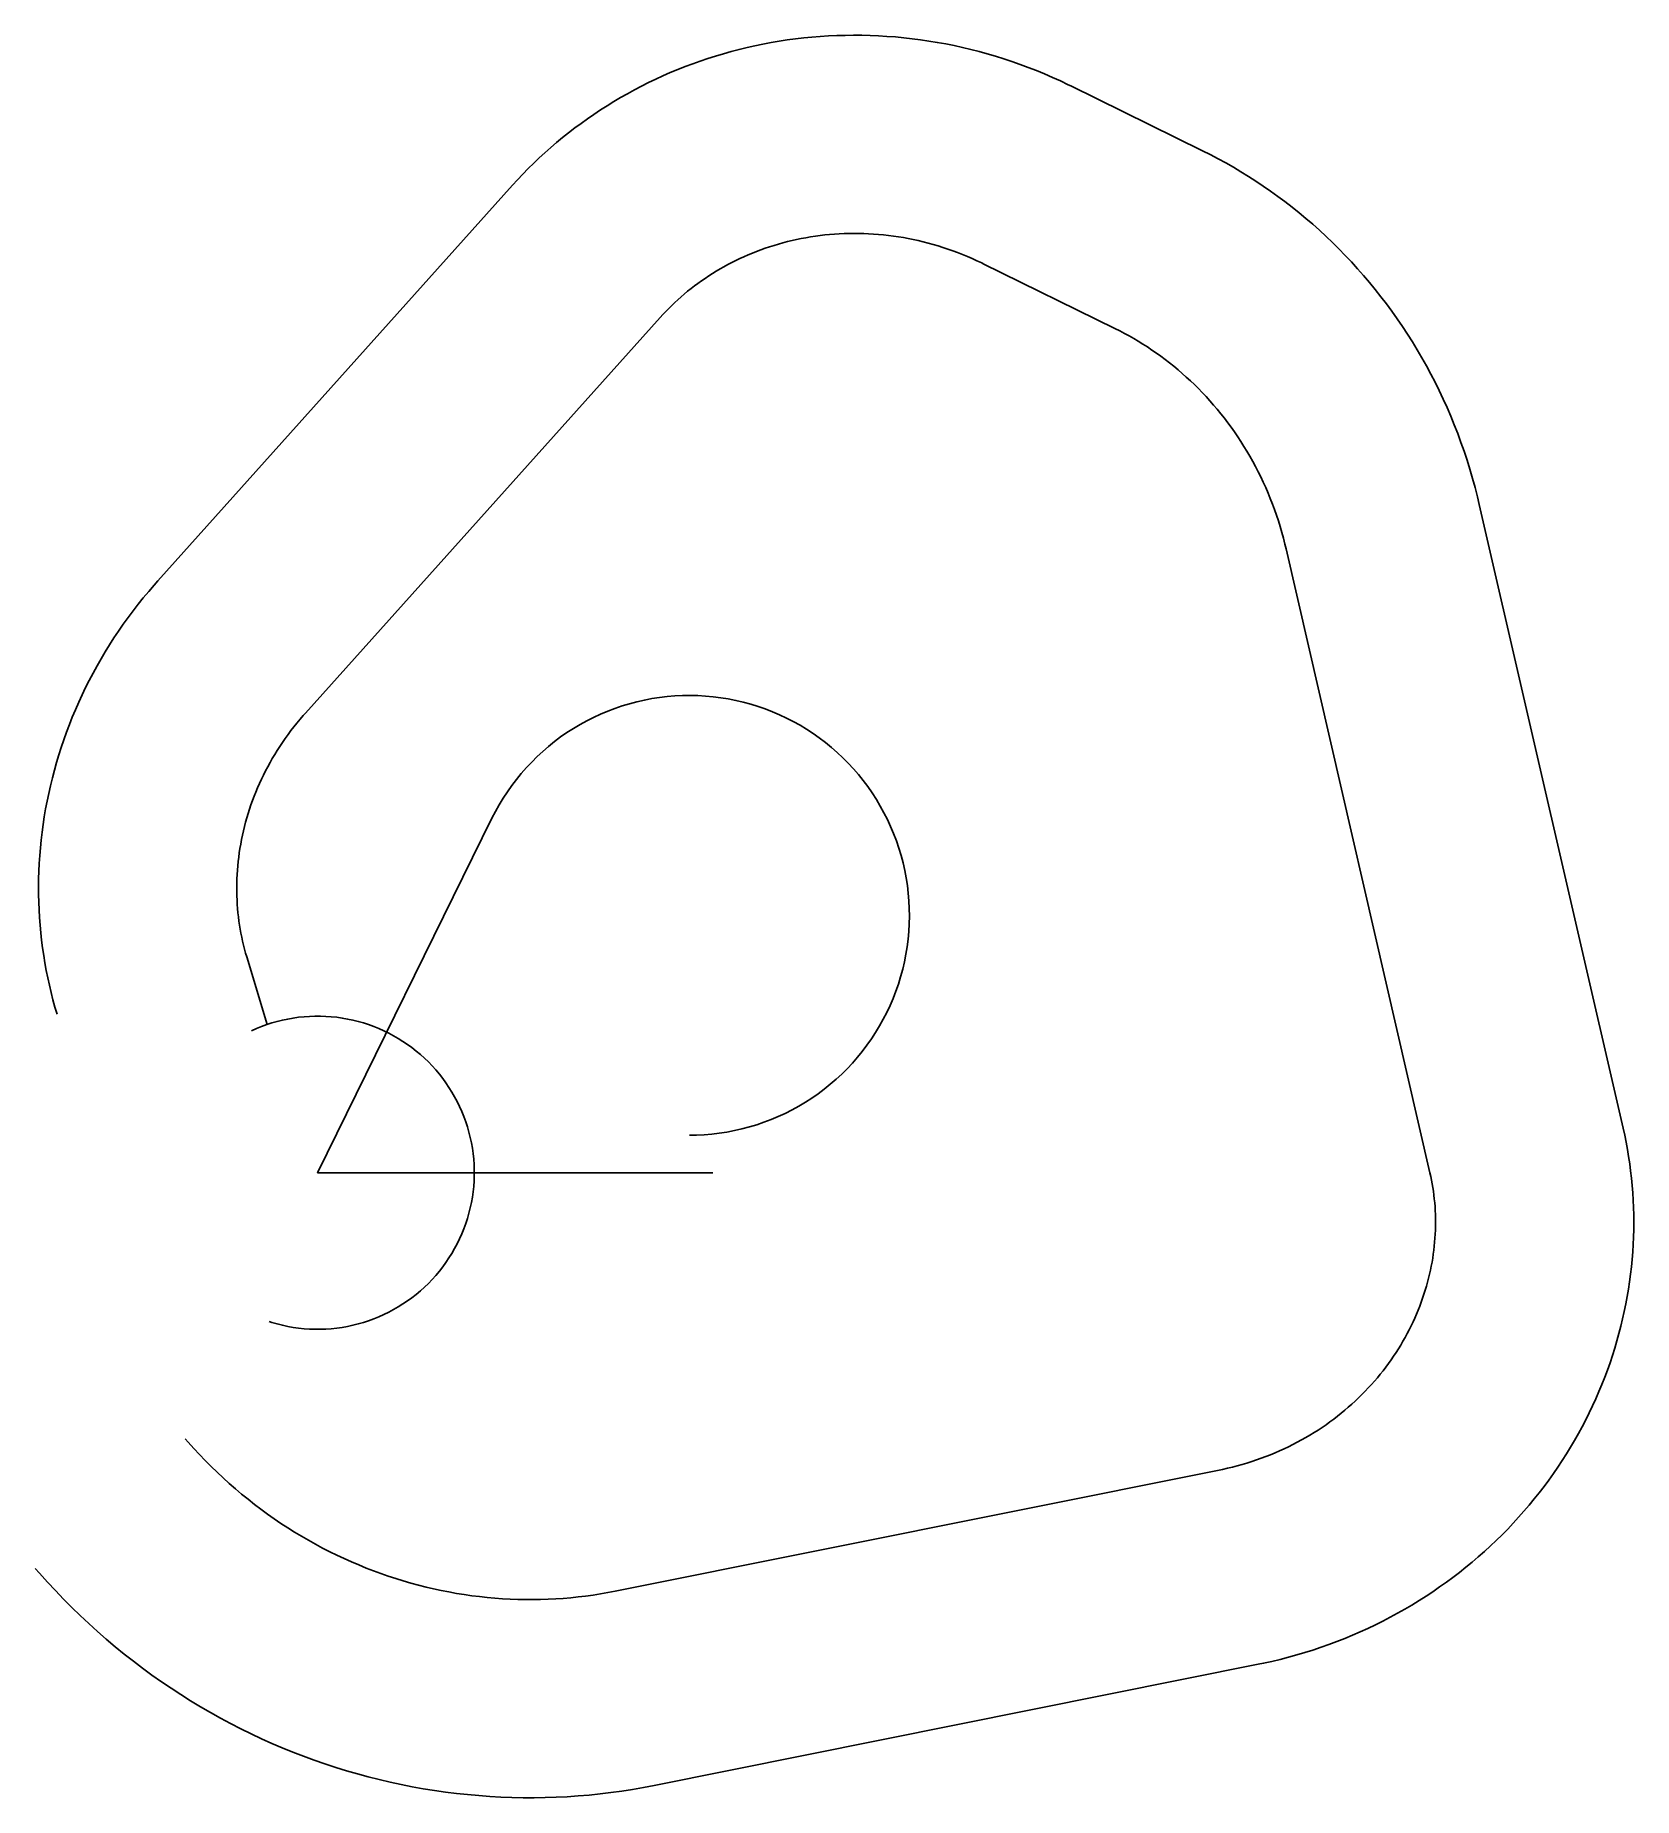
# Model space of a CAD drawing. Header units: metres. Extents: x -6554 to 30545, y -14511 to 26406.
import ezdxf

# ---------------------------------------------------------------- set-up
doc = ezdxf.new("R2010")
doc.units = ezdxf.units.M

msp = doc.modelspace()

# ---------------------------------------------------------------- linework, layer by layer
at = {"layer": 'Boundry', "color": 1}
for p, q in [((17478, 25230), (20535, 23726)), ((-3710, 13739), (4521, 22922)), ((15448, 21102), (18505, 19599)), ((-284, 10669), (7946, 19851)), ((26959, 15515), (30298, 1034)), ((22477, 14482), (25816, 0)), ((-1172, 3441), (-1645, 5009)), ((20925, -6903), (6903, -9716)), ((21830, -11413), (7808, -14226))]:
    msp.add_line(p, q, dxfattribs=at)
at = {"layer": 'NorminalTrack', "color": 1}
msp.add_lwpolyline([(9168, 0), (0, 0), (4046, 8227), (4046, 8227), (4128, 8386), (4214, 8541), (4307, 8694), (4404, 8843), (4507, 8989), (4615, 9131), (4727, 9269), (4845, 9403), (4967, 9533), (5093, 9659), (5224, 9780), (5359, 9896), (5498, 10008), (5640, 10115), (5787, 10216), (5936, 10313), (6090, 10404), (6246, 10490), (6405, 10571), (6566, 10645), (6731, 10714), (6897, 10778), (7066, 10835), (7237, 10887), (7409, 10932), (7583, 10972), (7758, 11005), (7934, 11033), (8111, 11054), (8288, 11069), (8466, 11077), (8645, 11080), (8823, 11076), (9001, 11066), (9178, 11050), (9355, 11028), (9531, 10999), (9706, 10965), (9879, 10924), (10051, 10878), (10222, 10825), (10390, 10766), (10556, 10702), (10720, 10632), (10881, 10556), (11040, 10474), (11195, 10388), (11348, 10295), (11497, 10198), (11643, 10095), (11785, 9987), (11923, 9875), (12057, 9757), (12187, 9635), (12312, 9509), (12434, 9378), (12550, 9243), (12662, 9104), (12769, 8962), (12870, 8815), (12967, 8666), (13058, 8513), (13144, 8356), (13224, 8197), (13299, 8036), (13368, 7871), (13432, 7705), (13489, 7536), (13541, 7365), (13586, 7193), (13626, 7019), (13659, 6844), (13687, 6668), (13708, 6491), (13723, 6314), (13731, 6136), (13734, 5957), (13730, 5779), (13720, 5601), (13704, 5424), (13682, 5247), (13653, 5071), (13619, 4896), (13578, 4723), (13531, 4551), (13479, 4380), (13420, 4212), (13356, 4046), (13286, 3882), (13210, 3721), (13128, 3562), (13041, 3407), (12949, 3254), (12852, 3105), (12749, 2959), (12641, 2817), (12529, 2679), (12411, 2545), (12289, 2415), (12163, 2290), (12032, 2168), (11897, 2052), (11758, 1940), (11616, 1833), (11469, 1732), (11320, 1635), (11166, 1544), (11010, 1458), (10851, 1378), (10689, 1303), (10525, 1234), (10359, 1170), (10190, 1113), (10019, 1061), (9847, 1016), (9673, 976), (9498, 943), (9322, 915), (9145, 894), (8967, 879), (8789, 871), (8628, 868)], dxfattribs=at)
at = {"layer": 'WindSpiral', "color": 5}
for points in [[(4521, 22922), (4640, 23053), (4762, 23182), (4887, 23309), (5014, 23434), (5143, 23558), (5275, 23679), (5409, 23798), (5545, 23915), (5684, 24030), (5825, 24143), (5968, 24253), (6114, 24361), (6261, 24467), (6411, 24570), (6563, 24671), (6716, 24770), (6872, 24865), (7030, 24959), (7189, 25050), (7351, 25138), (7514, 25223), (7679, 25306), (7846, 25386), (8014, 25463), (8185, 25538), (8356, 25609), (8530, 25678), (8704, 25744), (8881, 25807), (9058, 25867), (9237, 25923), (9417, 25977), (9599, 26028), (9782, 26076), (9966, 26120), (10150, 26162), (10336, 26200), (10523, 26235), (10711, 26267), (10900, 26296), (11090, 26321), (11280, 26343), (11471, 26362), (11663, 26378), (11855, 26390), (12048, 26399), (12241, 26404), (12435, 26406), (12629, 26405), (12823, 26400), (13018, 26392), (13213, 26381), (13408, 26366), (13603, 26348), (13798, 26326), (13993, 26301), (14187, 26272), (14382, 26240), (14576, 26204), (14770, 26165), (14964, 26123), (15157, 26077), (15350, 26027), (15542, 25975), (15734, 25918), (15925, 25859), (16115, 25795), (16304, 25729), (16493, 25659), (16680, 25585), (16867, 25509), (17053, 25428), (17237, 25345), (17420, 25258), (17478, 25230)], [(20535, 23726), (20717, 23635), (20897, 23540), (21076, 23443), (21253, 23341), (21429, 23237), (21604, 23129), (21777, 23018), (21948, 22904), (22117, 22787), (22285, 22666), (22451, 22543), (22615, 22416), (22777, 22287), (22937, 22154), (23095, 22018), (23250, 21879), (23404, 21738), (23555, 21593), (23704, 21446), (23851, 21296), (23995, 21143), (24137, 20987), (24276, 20829), (24413, 20667), (24547, 20504), (24678, 20337), (24807, 20168), (24933, 19997), (25056, 19823), (25176, 19647), (25294, 19468), (25408, 19287), (25520, 19104), (25628, 18919), (25734, 18731), (25836, 18541), (25935, 18349), (26031, 18156), (26123, 17960), (26213, 17762), (26298, 17563), (26381, 17361), (26460, 17158), (26536, 16953), (26608, 16747), (26677, 16539), (26743, 16330), (26804, 16119), (26862, 15907), (26917, 15693), (26959, 15515)], [(7946, 19851), (8012, 19923), (8079, 19994), (8147, 20064), (8217, 20133), (8288, 20201), (8361, 20267), (8435, 20333), (8510, 20398), (8587, 20462), (8665, 20524), (8745, 20586), (8826, 20646), (8908, 20705), (8992, 20762), (9077, 20819), (9163, 20874), (9250, 20928), (9339, 20980), (9429, 21031), (9520, 21081), (9612, 21129), (9705, 21176), (9799, 21221), (9895, 21265), (9991, 21307), (10089, 21348), (10188, 21387), (10287, 21425), (10388, 21461), (10490, 21495), (10592, 21527), (10695, 21558), (10800, 21587), (10905, 21615), (11010, 21641), (11117, 21664), (11224, 21687), (11332, 21707), (11441, 21725), (11551, 21742), (11661, 21757), (11771, 21769), (11882, 21780), (11994, 21789), (12106, 21797), (12219, 21802), (12332, 21805), (12445, 21806), (12559, 21805), (12673, 21803), (12788, 21798), (12902, 21791), (13017, 21782), (13132, 21772), (13248, 21759), (13363, 21744), (13478, 21727), (13594, 21708), (13709, 21687), (13824, 21664), (13940, 21638), (14055, 21611), (14170, 21581), (14284, 21550), (14399, 21516), (14513, 21480), (14627, 21443), (14741, 21403), (14854, 21361), (14967, 21317), (15079, 21270), (15191, 21222), (15302, 21172), (15413, 21119), (15448, 21102)], [(18505, 19599), (18615, 19543), (18724, 19486), (18833, 19427), (18940, 19365), (19047, 19302), (19154, 19236), (19259, 19169), (19363, 19099), (19467, 19027), (19569, 18954), (19671, 18878), (19771, 18801), (19870, 18721), (19968, 18640), (20065, 18556), (20161, 18471), (20256, 18384), (20349, 18295), (20441, 18204), (20531, 18111), (20620, 18017), (20708, 17920), (20794, 17822), (20879, 17722), (20963, 17620), (21044, 17517), (21124, 17412), (21203, 17305), (21279, 17197), (21354, 17087), (21428, 16975), (21499, 16862), (21569, 16748), (21637, 16632), (21703, 16514), (21767, 16395), (21829, 16274), (21890, 16153), (21948, 16029), (22004, 15905), (22058, 15779), (22110, 15652), (22160, 15524), (22208, 15394), (22254, 15264), (22298, 15132), (22339, 14999), (22378, 14865), (22415, 14731), (22450, 14595), (22477, 14482)], [(-6049, 3679), (-6098, 3846), (-6144, 4014), (-6187, 4184), (-6227, 4354), (-6265, 4525), (-6299, 4697), (-6330, 4870), (-6359, 5044), (-6384, 5219), (-6407, 5395), (-6426, 5571), (-6443, 5748), (-6456, 5926), (-6466, 6104), (-6474, 6283), (-6478, 6462), (-6479, 6641), (-6476, 6821), (-6471, 7001), (-6462, 7181), (-6451, 7362), (-6436, 7542), (-6418, 7723), (-6397, 7904), (-6372, 8084), (-6345, 8265), (-6314, 8445), (-6280, 8625), (-6242, 8805), (-6202, 8985), (-6158, 9164), (-6111, 9343), (-6061, 9521), (-6008, 9698), (-5952, 9875), (-5892, 10052), (-5829, 10227), (-5763, 10402), (-5694, 10576), (-5621, 10749), (-5546, 10921), (-5467, 11092), (-5385, 11262), (-5300, 11430), (-5213, 11598), (-5121, 11764), (-5027, 11929), (-4930, 12093), (-4830, 12255), (-4727, 12416), (-4621, 12575), (-4511, 12733), (-4399, 12889), (-4284, 13043), (-4166, 13195), (-4046, 13346), (-3922, 13495), (-3796, 13642), (-3710, 13739)], [(-1645, 5009), (-1672, 5099), (-1696, 5189), (-1720, 5281), (-1742, 5373), (-1762, 5465), (-1780, 5559), (-1798, 5653), (-1813, 5748), (-1827, 5843), (-1839, 5939), (-1850, 6036), (-1859, 6133), (-1866, 6230), (-1872, 6328), (-1876, 6427), (-1878, 6526), (-1879, 6625), (-1877, 6724), (-1874, 6824), (-1870, 6924), (-1863, 7025), (-1855, 7125), (-1845, 7226), (-1833, 7327), (-1819, 7428), (-1804, 7529), (-1786, 7630), (-1767, 7732), (-1746, 7833), (-1724, 7934), (-1699, 8035), (-1672, 8136), (-1644, 8237), (-1614, 8338), (-1582, 8438), (-1548, 8539), (-1512, 8639), (-1474, 8738), (-1435, 8837), (-1393, 8936), (-1350, 9035), (-1305, 9133), (-1258, 9231), (-1209, 9328), (-1159, 9424), (-1106, 9520), (-1052, 9615), (-996, 9710), (-938, 9804), (-878, 9897), (-816, 9989), (-753, 10081), (-687, 10172), (-620, 10262), (-552, 10351), (-481, 10439), (-409, 10526), (-335, 10612), (-284, 10669)], [(-1536, 3294), (-1420, 3346), (-1303, 3393), (-1183, 3437), (-1063, 3476), (-941, 3511), (-818, 3542), (-694, 3568), (-569, 3590), (-443, 3608), (-317, 3621), (-190, 3630), (-63, 3634), (63, 3634), (190, 3630), (317, 3621), (443, 3608), (569, 3590), (694, 3568), (818, 3542), (941, 3511), (1063, 3476), (1183, 3437), (1303, 3393), (1420, 3346), (1536, 3294), (1650, 3239), (1762, 3179), (1872, 3116), (1980, 3048), (2085, 2977), (2188, 2903), (2287, 2825), (2385, 2743), (2479, 2658), (2570, 2570), (2658, 2479), (2743, 2385), (2825, 2287), (2903, 2188), (2977, 2085), (3048, 1980), (3116, 1872), (3179, 1762), (3239, 1650), (3294, 1536), (3346, 1420), (3393, 1303), (3437, 1183), (3476, 1063), (3511, 941), (3542, 818), (3568, 694), (3590, 569), (3608, 443), (3621, 317), (3630, 190), (3634, 63), (3634, -63), (3630, -190), (3621, -317), (3608, -443), (3590, -569), (3568, -694), (3542, -818), (3511, -941), (3476, -1063), (3437, -1183), (3393, -1303), (3346, -1420), (3294, -1536), (3239, -1650), (3179, -1762), (3116, -1872), (3048, -1980), (2977, -2085), (2903, -2188), (2825, -2287), (2743, -2385), (2658, -2479), (2570, -2570), (2479, -2658), (2385, -2743), (2287, -2825), (2188, -2903), (2085, -2977), (1980, -3048), (1872, -3116), (1762, -3179), (1650, -3239), (1536, -3294), (1420, -3346), (1303, -3393), (1183, -3437), (1063, -3476), (941, -3511), (818, -3542), (694, -3568), (569, -3590), (443, -3608), (317, -3621), (190, -3630), (63, -3634), (-63, -3634), (-190, -3630), (-317, -3621), (-443, -3608), (-569, -3590), (-694, -3568), (-818, -3542), (-941, -3511), (-1063, -3476), (-1123, -3457)], [(30298, 1034), (30335, 870), (30368, 706), (30398, 541), (30426, 375), (30451, 208), (30473, 40), (30492, -128), (30508, -297), (30522, -467), (30532, -637), (30540, -807), (30544, -978), (30545, -1150), (30544, -1322), (30539, -1494), (30532, -1666), (30521, -1839), (30507, -2012), (30491, -2184), (30471, -2357), (30448, -2530), (30422, -2703), (30393, -2875), (30361, -3048), (30326, -3220), (30288, -3392), (30247, -3563), (30203, -3734), (30155, -3905), (30105, -4075), (30051, -4244), (29995, -4413), (29935, -4582), (29873, -4749), (29807, -4916), (29738, -5082), (29666, -5246), (29592, -5410), (29514, -5573), (29433, -5735), (29349, -5896), (29263, -6056), (29173, -6214), (29080, -6371), (28985, -6527), (28886, -6681), (28785, -6834), (28681, -6985), (28574, -7135), (28464, -7283), (28352, -7430), (28237, -7575), (28119, -7718), (27998, -7859), (27874, -7999), (27748, -8136), (27620, -8272), (27489, -8405), (27355, -8536), (27218, -8666), (27080, -8793), (26938, -8918), (26795, -9041), (26648, -9161), (26500, -9279), (26349, -9395), (26196, -9508), (26041, -9618), (25883, -9727), (25724, -9832), (25562, -9935), (25398, -10036), (25232, -10133), (25064, -10228), (24895, -10320), (24723, -10410), (24549, -10496), (24374, -10580), (24197, -10660), (24018, -10738), (23838, -10813), (23656, -10884), (23472, -10953), (23287, -11018), (23101, -11081), (22913, -11140), (22724, -11196), (22533, -11249), (22341, -11298), (22148, -11344), (21954, -11387), (21830, -11413)], [(25816, 0), (25835, -85), (25852, -171), (25868, -257), (25883, -344), (25896, -431), (25907, -519), (25917, -608), (25926, -697), (25933, -786), (25938, -876), (25942, -967), (25945, -1057), (25945, -1149), (25945, -1240), (25942, -1332), (25938, -1424), (25932, -1517), (25925, -1609), (25916, -1702), (25906, -1795), (25893, -1888), (25879, -1982), (25864, -2075), (25846, -2169), (25827, -2262), (25806, -2356), (25784, -2449), (25760, -2542), (25734, -2636), (25706, -2729), (25677, -2822), (25646, -2915), (25613, -3007), (25579, -3099), (25542, -3191), (25504, -3283), (25465, -3374), (25423, -3465), (25380, -3556), (25335, -3646), (25288, -3735), (25240, -3824), (25190, -3913), (25138, -4001), (25084, -4088), (25029, -4175), (24972, -4261), (24914, -4346), (24853, -4430), (24791, -4514), (24728, -4597), (24663, -4679), (24596, -4760), (24527, -4840), (24457, -4920), (24385, -4998), (24312, -5075), (24237, -5151), (24160, -5227), (24082, -5301), (24002, -5374), (23921, -5445), (23839, -5516), (23755, -5585), (23669, -5653), (23582, -5720), (23493, -5786), (23403, -5850), (23312, -5912), (23219, -5974), (23125, -6034), (23030, -6092), (22933, -6149), (22835, -6204), (22736, -6258), (22636, -6310), (22534, -6361), (22431, -6410), (22327, -6457), (22222, -6503), (22116, -6547), (22009, -6589), (21900, -6630), (21791, -6668), (21681, -6705), (21569, -6740), (21457, -6774), (21344, -6805), (21230, -6834), (21115, -6862), (20999, -6888), (20925, -6903)], [(6903, -9716), (6733, -9749), (6563, -9778), (6391, -9805), (6219, -9829), (6046, -9849), (5873, -9867), (5698, -9882), (5524, -9894), (5348, -9902), (5172, -9908), (4996, -9911), (4820, -9910), (4643, -9907), (4465, -9900), (4288, -9890), (4110, -9877), (3933, -9861), (3755, -9842), (3577, -9820), (3400, -9794), (3222, -9766), (3045, -9734), (2868, -9699), (2691, -9661), (2515, -9620), (2339, -9575), (2163, -9528), (1988, -9477), (1814, -9423), (1640, -9366), (1467, -9306), (1294, -9243), (1123, -9177), (952, -9107), (782, -9034), (613, -8959), (446, -8880), (279, -8798), (113, -8713), (-51, -8625), (-214, -8534), (-376, -8440), (-536, -8343), (-695, -8243), (-853, -8140), (-1009, -8034), (-1163, -7926), (-1316, -7814), (-1467, -7700), (-1616, -7582), (-1764, -7462), (-1910, -7339), (-2053, -7214), (-2195, -7085), (-2335, -6954), (-2473, -6820), (-2608, -6684), (-2742, -6545), (-2873, -6403), (-3002, -6259), (-3072, -6179)], [(7808, -14226), (7560, -14274), (7310, -14317), (7059, -14356), (6807, -14391), (6555, -14421), (6301, -14447), (6047, -14469), (5792, -14486), (5536, -14499), (5280, -14507), (5024, -14511), (4767, -14510), (4510, -14505), (4252, -14495), (3995, -14481), (3737, -14462), (3479, -14439), (3222, -14411), (2965, -14379), (2708, -14342), (2451, -14301), (2194, -14255), (1939, -14204), (1683, -14149), (1429, -14090), (1175, -14026), (922, -13957), (670, -13884), (419, -13807), (168, -13725), (-80, -13638), (-328, -13547), (-575, -13452), (-820, -13352), (-1063, -13248), (-1305, -13139), (-1546, -13026), (-1785, -12909), (-2022, -12788), (-2257, -12662), (-2490, -12532), (-2721, -12397), (-2950, -12259), (-3177, -12116), (-3402, -11969), (-3624, -11818), (-3845, -11663), (-4062, -11504), (-4277, -11341), (-4490, -11175), (-4699, -11004), (-4906, -10829), (-5111, -10650), (-5312, -10468), (-5510, -10282), (-5706, -10093), (-5898, -9899), (-6087, -9702), (-6273, -9502), (-6456, -9298), (-6554, -9185)]]:
    msp.add_lwpolyline(points, dxfattribs=at)

doc.saveas('drawing.dxf')
